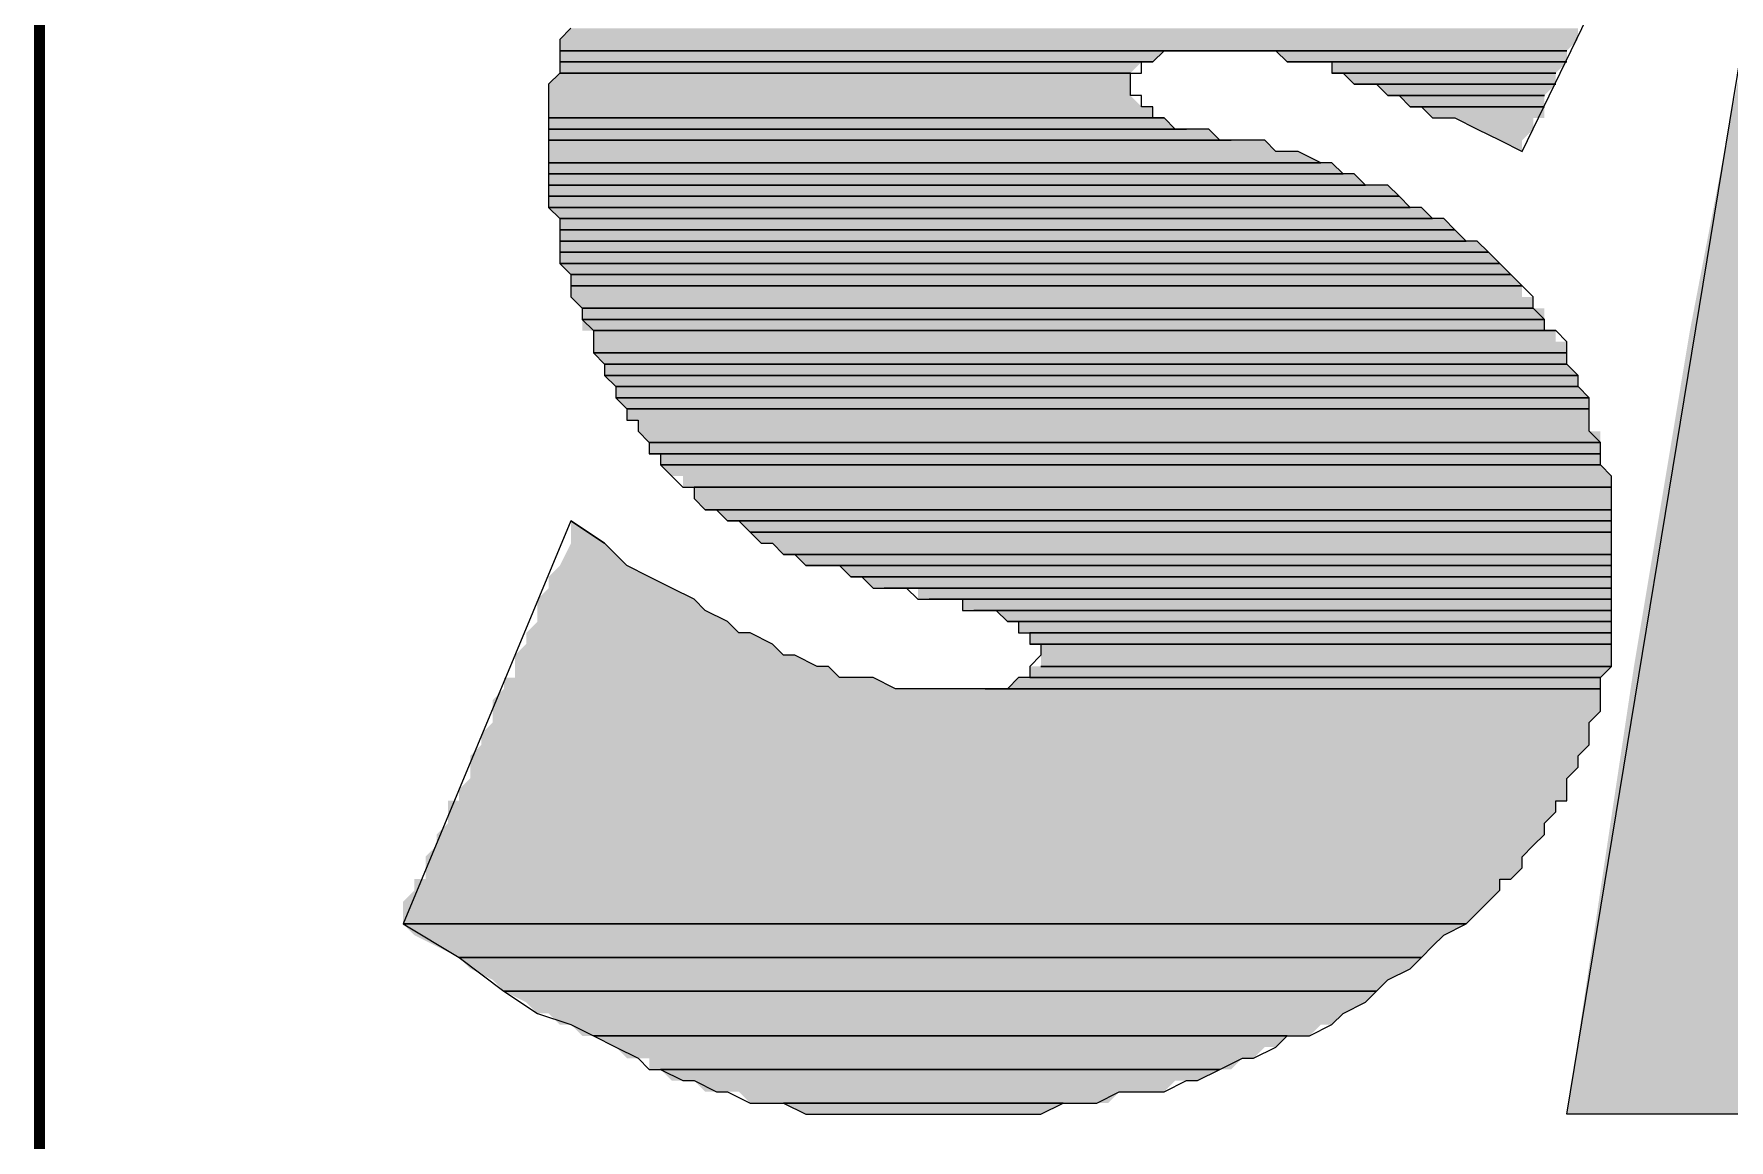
# Model space of a CAD drawing. Header units: millimetres. Extents: x 3.6 to 37.8, y 0.6 to 28.7.
# Drawn here: x 3.562 to 4.193, y 0.939 to 1.351 of the extents above; entities that cross this region are included whole.
import ezdxf

# ---------------------------------------------------------------- set-up
doc = ezdxf.new("R2010")
doc.units = ezdxf.units.MM
doc.layers.add('PDF_a1$logo$mngr$FRAME-TB', color=172, linetype='Continuous', true_color=0x0000dd)
doc.layers.add('PDF_FRAME-TB', color=7, linetype='Continuous')

msp = doc.modelspace()

# ---------------------------------------------------------------- linework, layer by layer
at = {"layer": 'PDF_a1$logo$mngr$FRAME-TB', "color": 5, "lineweight": 13}
msp.add_lwpolyline([(4.41199, 0.94856), (4.35365, 1.11526), (4.32447, 0.94856), (4.13277, 0.94856), (4.22446, 1.507), (4.41616, 1.507), (4.39115, 1.34864), (4.40366, 1.36114), (4.59952, 1.36114), (4.51618, 1.24028), (4.62036, 0.94856)], close=True, dxfattribs=at)
msp.add_lwpolyline([(3.76187, 1.3528), (3.7577, 1.34864), (3.7577, 1.34447), (3.7577, 1.3403), (3.7577, 1.33613), (3.75354, 1.33197), (3.75354, 1.3278), (3.75354, 1.32363), (3.75354, 1.31946), (3.75354, 1.3153), (3.75354, 1.31113), (3.75354, 1.30696), (3.75354, 1.30279), (3.75354, 1.29863), (3.75354, 1.29446), (3.75354, 1.29029), (3.75354, 1.28612), (3.7577, 1.28196), (3.7577, 1.27779), (3.7577, 1.27362), (3.7577, 1.26946), (3.7577, 1.26529), (3.76187, 1.26112), (3.76187, 1.25695), (3.76187, 1.25279), (3.76604, 1.24862), (3.76604, 1.24445), (3.77021, 1.24028), (3.77021, 1.23612), (3.77021, 1.23195), (3.77437, 1.22778), (3.77437, 1.22361), (3.77854, 1.21945), (3.77854, 1.21528), (3.78271, 1.21111), (3.78271, 1.20694), (3.78688, 1.20694), (3.78688, 1.20278), (3.79104, 1.19861), (3.79104, 1.19444), (3.79521, 1.19444), (3.79521, 1.19027), (3.79938, 1.18611), (3.80355, 1.18194), (3.80771, 1.18194), (3.80771, 1.17777), (3.81188, 1.1736), (3.81605, 1.1736), (3.82022, 1.16944), (3.82438, 1.16944), (3.82855, 1.16527), (3.83272, 1.1611), (3.83688, 1.1611), (3.84105, 1.15693), (3.84522, 1.15693), (3.84939, 1.15277), (3.85355, 1.15277), (3.86189, 1.15277), (3.86606, 1.1486), (3.87022, 1.1486), (3.87439, 1.14443), (3.87856, 1.14443), (3.88273, 1.14443), (3.88689, 1.14443), (3.89106, 1.14026), (3.89523, 1.14026), (3.8994, 1.14026), (3.90356, 1.14026), (3.90773, 1.14026), (3.90773, 1.1361), (3.9119, 1.1361), (3.91607, 1.1361), (3.92023, 1.1361), (3.9244, 1.13193), (3.92857, 1.13193), (3.92857, 1.12776), (3.93274, 1.12776), (3.93274, 1.1236), (3.9369, 1.1236), (3.9369, 1.11943), (3.93274, 1.11526), (3.93274, 1.11109), (3.92857, 1.11109), (3.9244, 1.10693), (3.92023, 1.10693), (3.91607, 1.10693), (3.9119, 1.10693), (3.90773, 1.10693), (3.90356, 1.10693), (3.8994, 1.10693), (3.89523, 1.10693), (3.88689, 1.10693), (3.88273, 1.10693), (3.87439, 1.11109), (3.87022, 1.11109), (3.86189, 1.11109), (3.85772, 1.11526), (3.85355, 1.11526), (3.84522, 1.11943), (3.84105, 1.11943), (3.83688, 1.1236), (3.82855, 1.12776), (3.82438, 1.12776), (3.82022, 1.13193), (3.81188, 1.1361), (3.80771, 1.14026), (3.79938, 1.14443), (3.79104, 1.1486), (3.78271, 1.15277), (3.77437, 1.1611), (3.76187, 1.16944), (3.69936, 1.01941), (3.7202, 1.00691), (3.73687, 0.9944), (3.74937, 0.98607), (3.76187, 0.9819), (3.77021, 0.97774), (3.77854, 0.97357), (3.78688, 0.9694), (3.79104, 0.96523), (3.79521, 0.96523), (3.80355, 0.96107), (3.80771, 0.96107), (3.81605, 0.9569), (3.82022, 0.9569), (3.82855, 0.95273), (3.83272, 0.95273), (3.84105, 0.95273), (3.84939, 0.94856), (3.85772, 0.94856), (3.86189, 0.94856), (3.87022, 0.94856), (3.87856, 0.94856), (3.88689, 0.94856), (3.89523, 0.94856), (3.90356, 0.94856), (3.9119, 0.94856), (3.92023, 0.94856), (3.92857, 0.94856), (3.9369, 0.94856), (3.94524, 0.95273), (3.95357, 0.95273), (3.95774, 0.95273), (3.96608, 0.9569), (3.97441, 0.9569), (3.98274, 0.9569), (3.99108, 0.96107), (3.99525, 0.96107), (4.00358, 0.96523), (4.01192, 0.9694), (4.01608, 0.9694), (4.02442, 0.97357), (4.02859, 0.97774), (4.03692, 0.97774), (4.04526, 0.9819), (4.04942, 0.98607), (4.05776, 0.99024), (4.06193, 0.9944), (4.06609, 0.99857), (4.07443, 1.00274), (4.0786, 1.00691), (4.08276, 1.01107), (4.08693, 1.01524), (4.09527, 1.01941), (4.09943, 1.02358), (4.1036, 1.02774), (4.10777, 1.03191), (4.10777, 1.03608), (4.11194, 1.03608), (4.1161, 1.04025), (4.1161, 1.04441), (4.12027, 1.04858), (4.12444, 1.05275), (4.12444, 1.05692), (4.12861, 1.06108), (4.12861, 1.06525), (4.13277, 1.06525), (4.13277, 1.06942), (4.13277, 1.07359), (4.13694, 1.07775), (4.13694, 1.08192), (4.14111, 1.08609), (4.14111, 1.09026), (4.14111, 1.09442), (4.14527, 1.09859), (4.14527, 1.10276), (4.14527, 1.10693), (4.14527, 1.11109), (4.14944, 1.11526), (4.14944, 1.1236), (4.14944, 1.12776), (4.14944, 1.13193), (4.14944, 1.1361), (4.14944, 1.14443), (4.14944, 1.1486), (4.14944, 1.15277), (4.14944, 1.15693), (4.14944, 1.16527), (4.14944, 1.16944), (4.14944, 1.1736), (4.14944, 1.18194), (4.14944, 1.18611), (4.14527, 1.19027), (4.14527, 1.19444), (4.14527, 1.19861), (4.14111, 1.20278), (4.14111, 1.21111), (4.14111, 1.21528), (4.13694, 1.21945), (4.13694, 1.22361), (4.13277, 1.22778), (4.13277, 1.23195), (4.13277, 1.23612), (4.12861, 1.24028), (4.12444, 1.24028), (4.12444, 1.24445), (4.12027, 1.24862), (4.12027, 1.25279), (4.1161, 1.25695), (4.11194, 1.26112), (4.10777, 1.26529), (4.1036, 1.26946), (4.09943, 1.27362), (4.09527, 1.27362), (4.0911, 1.27779), (4.08693, 1.28196), (4.08276, 1.28196), (4.0786, 1.28612), (4.07443, 1.28612), (4.07026, 1.29029), (4.06609, 1.29446), (4.05776, 1.29446), (4.05359, 1.29863), (4.04942, 1.29863), (4.04526, 1.30279), (4.04109, 1.30279), (4.03275, 1.30696), (4.02859, 1.30696), (4.02442, 1.30696), (4.02025, 1.31113), (4.01192, 1.31113), (4.00775, 1.31113), (4.00358, 1.31113), (3.99941, 1.3153), (3.99525, 1.3153), (3.99108, 1.3153), (3.98691, 1.3153), (3.98274, 1.31946), (3.97858, 1.31946), (3.97858, 1.32363), (3.97441, 1.32363), (3.97441, 1.3278), (3.97024, 1.3278), (3.97024, 1.33197), (3.97024, 1.33613), (3.97441, 1.33613), (3.97441, 1.3403), (3.97858, 1.3403), (3.98274, 1.34447), (3.98691, 1.34447), (3.99108, 1.34447), (3.99525, 1.34447), (3.99941, 1.34447), (4.00358, 1.34447), (4.00775, 1.34447), (4.01192, 1.34447), (4.01608, 1.34447), (4.02025, 1.34447), (4.02442, 1.34447), (4.02859, 1.3403), (4.03275, 1.3403), (4.04109, 1.3403), (4.04526, 1.3403), (4.04526, 1.33613), (4.04942, 1.33613), (4.05359, 1.33197), (4.05776, 1.33197), (4.06193, 1.33197), (4.06609, 1.3278), (4.07026, 1.3278), (4.07443, 1.32363), (4.0786, 1.32363), (4.08276, 1.31946), (4.0911, 1.31946), (4.09943, 1.3153), (4.10777, 1.31113), (4.1161, 1.30696), (4.18695, 1.45282)], dxfattribs=at)
at = {"layer": 'PDF_a1$logo$mngr$FRAME-TB', "lineweight": 0}
for points in [[(4.13277, 1.34447), (3.7577, 1.34447), (4.13277, 1.34447)], [(3.97858, 1.3403), (3.7577, 1.3403), (3.97858, 1.3403)], [(4.13277, 1.34447), (3.99941, 1.34447), (4.13277, 1.34447)], [(4.13277, 1.34447), (4.00358, 1.34447), (4.13277, 1.34447)], [(4.13277, 1.34447), (4.00775, 1.34447), (4.13277, 1.34447)], [(4.13277, 1.34447), (4.01192, 1.34447), (4.13277, 1.34447)], [(4.13277, 1.34447), (4.01608, 1.34447), (4.13277, 1.34447)], [(4.13277, 1.34447), (4.02025, 1.34447), (4.13277, 1.34447)], [(4.13277, 1.3403), (4.02859, 1.3403), (4.13277, 1.3403)], [(4.13277, 1.3403), (4.03275, 1.3403), (4.13277, 1.3403)], [(4.13277, 1.3403), (4.04109, 1.3403), (4.13277, 1.3403)], [(3.97024, 1.33613), (3.7577, 1.33613), (3.97024, 1.33613)], [(4.12861, 1.33613), (4.04526, 1.33613), (4.12861, 1.33613)], [(4.12861, 1.33197), (4.05359, 1.33197), (4.12861, 1.33197)], [(4.12861, 1.33197), (4.05776, 1.33197), (4.12861, 1.33197)], [(4.12444, 1.3278), (4.06609, 1.3278), (4.12444, 1.3278)], [(4.12444, 1.32363), (4.07443, 1.32363), (4.12444, 1.32363)], [(3.97858, 1.31946), (3.75354, 1.31946), (3.97858, 1.31946)], [(3.98274, 1.31946), (3.75354, 1.31946), (3.98274, 1.31946)], [(3.99108, 1.3153), (3.75354, 1.3153), (3.99108, 1.3153)], [(4.00775, 1.31113), (3.75354, 1.31113), (4.00775, 1.31113)], [(4.04109, 1.30279), (3.75354, 1.30279), (4.04109, 1.30279)], [(4.04942, 1.29863), (3.75354, 1.29863), (4.04942, 1.29863)], [(4.05776, 1.29446), (3.75354, 1.29446), (4.05776, 1.29446)], [(4.07026, 1.29029), (3.75354, 1.29029), (4.07026, 1.29029)], [(4.07443, 1.28612), (3.75354, 1.28612), (4.07443, 1.28612)], [(4.08276, 1.28196), (3.7577, 1.28196), (4.08276, 1.28196)], [(4.0911, 1.27779), (3.7577, 1.27779), (4.0911, 1.27779)], [(4.09527, 1.27362), (3.7577, 1.27362), (4.09527, 1.27362)], [(4.1036, 1.26946), (3.7577, 1.26946), (4.1036, 1.26946)], [(4.10777, 1.26529), (3.7577, 1.26529), (4.10777, 1.26529)], [(4.11194, 1.26112), (3.76187, 1.26112), (4.11194, 1.26112)], [(4.11194, 1.26112), (3.76187, 1.26112), (4.11194, 1.26112)], [(4.1161, 1.25695), (3.76187, 1.25695), (4.1161, 1.25695)], [(4.12027, 1.24862), (3.76604, 1.24862), (4.12027, 1.24862)], [(4.12444, 1.24445), (3.76604, 1.24445), (4.12444, 1.24445)], [(4.12861, 1.24028), (3.77021, 1.24028), (4.12861, 1.24028)], [(4.13277, 1.23195), (3.77021, 1.23195), (4.13277, 1.23195)], [(4.13277, 1.22778), (3.77437, 1.22778), (4.13277, 1.22778)], [(4.13694, 1.22361), (3.77437, 1.22361), (4.13694, 1.22361)], [(4.13694, 1.22361), (3.77437, 1.22361), (4.13694, 1.22361)], [(4.13694, 1.21945), (3.77854, 1.21945), (4.13694, 1.21945)], [(4.14111, 1.21528), (3.77854, 1.21528), (4.14111, 1.21528)], [(4.14111, 1.21111), (3.78271, 1.21111), (4.14111, 1.21111)], [(4.14527, 1.19861), (3.79104, 1.19861), (4.14527, 1.19861)], [(4.14527, 1.19444), (3.79104, 1.19444), (4.14527, 1.19444)], [(4.14527, 1.19444), (3.79104, 1.19444), (4.14527, 1.19444)], [(4.14527, 1.19027), (3.79521, 1.19027), (4.14527, 1.19027)], [(3.77437, 1.1611), (3.76187, 1.16944), (3.77437, 1.1611)], [(4.14944, 1.1736), (3.81188, 1.1736), (4.14944, 1.1736)], [(4.14944, 1.1736), (3.81188, 1.1736), (4.14944, 1.1736)], [(4.14944, 1.16944), (3.82022, 1.16944), (4.14944, 1.16944)], [(4.14944, 1.16944), (3.82022, 1.16944), (4.14944, 1.16944)], [(4.14944, 1.16527), (3.82855, 1.16527), (4.14944, 1.16527)], [(4.14944, 1.15693), (3.84105, 1.15693), (4.14944, 1.15693)], [(4.14944, 1.15693), (3.84105, 1.15693), (4.14944, 1.15693)], [(4.14944, 1.15277), (3.84939, 1.15277), (4.14944, 1.15277)], [(4.14944, 1.15277), (3.85355, 1.15277), (4.14944, 1.15277)], [(4.14944, 1.15277), (3.85355, 1.15277), (4.14944, 1.15277)], [(4.14944, 1.1486), (3.86606, 1.1486), (4.14944, 1.1486)], [(4.14944, 1.1486), (3.87022, 1.1486), (4.14944, 1.1486)], [(4.14944, 1.14443), (3.87856, 1.14443), (4.14944, 1.14443)], [(4.14944, 1.14443), (3.88273, 1.14443), (4.14944, 1.14443)], [(4.14944, 1.14026), (3.89523, 1.14026), (4.14944, 1.14026)], [(4.14944, 1.14026), (3.90356, 1.14026), (4.14944, 1.14026)], [(4.14944, 1.1361), (3.9119, 1.1361), (4.14944, 1.1361)], [(4.14944, 1.1361), (3.91607, 1.1361), (4.14944, 1.1361)], [(4.14944, 1.13193), (3.9244, 1.13193), (4.14944, 1.13193)], [(4.14944, 1.1236), (3.93274, 1.1236), (4.14944, 1.1236)], [(4.14944, 1.1236), (3.93274, 1.1236), (4.14944, 1.1236)], [(4.14944, 1.11526), (3.9369, 1.11526), (4.14944, 1.11526)], [(4.14944, 1.11526), (3.9369, 1.11526), (4.14944, 1.11526)], [(4.14527, 1.10693), (3.91607, 1.10693), (4.14527, 1.10693)], [(4.14527, 1.10693), (3.91607, 1.10693), (4.14527, 1.10693)], [(4.14527, 1.10693), (3.92023, 1.10693), (4.14527, 1.10693)], [(4.14527, 1.10693), (3.9244, 1.10693), (4.14527, 1.10693)], [(4.14527, 1.11109), (3.93274, 1.11109), (4.14527, 1.11109)], [(4.14527, 1.11109), (3.93274, 1.11109), (4.14527, 1.11109)], [(4.09527, 1.01941), (3.69936, 1.01941), (4.09527, 1.01941)], [(4.0786, 1.00691), (3.7202, 1.00691), (4.0786, 1.00691)], [(4.06193, 0.9944), (3.73687, 0.9944), (4.06193, 0.9944)], [(4.02859, 0.97774), (3.77021, 0.97774), (4.02859, 0.97774)], [(4.00358, 0.96523), (3.79521, 0.96523), (4.00358, 0.96523)], [(3.94524, 0.95273), (3.84105, 0.95273), (3.94524, 0.95273)]]:
    msp.add_lwpolyline(points, dxfattribs=at)
for points in [[(4.1161, 1.30696), (4.1161, 1.30696), (4.1161, 1.30696)], [(4.14944, 1.18194), (3.80771, 1.18194), (4.14944, 1.18194)], [(3.76187, 1.16944), (3.76187, 1.16944), (3.76187, 1.16944)], [(4.14944, 1.12776), (3.93274, 1.12776), (4.14944, 1.12776)]]:
    msp.add_lwpolyline(points, close=True, dxfattribs=at)
at = {"layer": 'PDF_a1$logo$mngr$FRAME-TB', "transparency": 33554559}
for points in [[(3.76187, 1.3528), (4.13694, 1.34864), (3.7577, 1.34864)], [(4.13694, 1.3528), (3.76187, 1.3528), (4.13694, 1.34864)], [(4.13694, 1.34864), (3.7577, 1.34864), (4.13277, 1.34447)], [(3.7577, 1.34864), (4.13277, 1.34447), (3.7577, 1.34447)], [(4.19945, 1.34864), (4.51618, 1.24028), (4.17861, 1.24028)], [(3.7577, 1.34447), (4.13277, 1.34447), (4.13277, 1.34447)], [(3.99525, 1.34447), (3.99525, 1.34447), (3.7577, 1.34447)], [(3.99525, 1.34447), (3.7577, 1.34447), (3.99941, 1.34447)], [(3.99108, 1.34447), (3.99108, 1.34447), (3.7577, 1.34447)], [(3.99108, 1.34447), (3.7577, 1.34447), (3.99525, 1.34447)], [(3.98691, 1.34447), (3.98691, 1.34447), (3.7577, 1.34447)], [(3.98691, 1.34447), (3.7577, 1.34447), (3.99108, 1.34447)], [(3.7577, 1.34447), (3.98691, 1.34447), (3.98691, 1.34447)], [(3.98691, 1.34447), (3.98691, 1.34447), (3.7577, 1.34447)], [(3.98274, 1.34447), (3.98274, 1.34447), (3.7577, 1.34447)], [(3.98274, 1.34447), (3.7577, 1.34447), (3.98691, 1.34447)], [(3.98274, 1.34447), (3.7577, 1.34447), (3.97858, 1.3403)], [(3.7577, 1.34447), (3.97858, 1.3403), (3.7577, 1.3403)], [(3.7577, 1.3403), (3.97858, 1.3403), (3.97858, 1.3403)], [(3.97858, 1.3403), (3.97858, 1.3403), (3.7577, 1.3403)], [(3.7577, 1.3403), (3.97858, 1.3403), (3.97858, 1.3403)], [(3.97441, 1.3403), (3.97441, 1.3403), (3.7577, 1.3403)], [(3.97441, 1.3403), (3.7577, 1.3403), (3.97858, 1.3403)], [(3.7577, 1.3403), (3.97441, 1.3403), (3.97441, 1.3403)], [(3.97441, 1.3403), (3.97441, 1.3403), (3.7577, 1.3403)], [(3.97441, 1.3403), (3.7577, 1.3403), (3.97024, 1.33613)], [(3.7577, 1.3403), (3.97024, 1.33613), (3.7577, 1.33613)], [(3.99941, 1.34447), (4.13277, 1.34447), (4.00358, 1.34447)], [(4.00358, 1.34447), (4.13277, 1.34447), (4.00775, 1.34447)], [(4.00775, 1.34447), (4.13277, 1.34447), (4.01192, 1.34447)], [(4.01192, 1.34447), (4.13277, 1.34447), (4.01608, 1.34447)], [(4.01608, 1.34447), (4.13277, 1.34447), (4.02025, 1.34447)], [(4.02025, 1.34447), (4.13277, 1.34447), (4.02442, 1.34447)], [(4.13277, 1.34447), (4.02442, 1.34447), (4.13277, 1.3403)], [(4.02442, 1.34447), (4.13277, 1.3403), (4.02859, 1.3403)], [(4.02859, 1.3403), (4.13277, 1.3403), (4.03275, 1.3403)], [(4.03275, 1.3403), (4.13277, 1.3403), (4.04109, 1.3403)], [(4.04109, 1.3403), (4.13277, 1.3403), (4.04526, 1.3403)], [(4.13277, 1.3403), (4.04526, 1.3403), (4.12861, 1.33613)], [(4.04526, 1.3403), (4.12861, 1.33613), (4.04526, 1.33613)], [(3.7577, 1.33613), (3.97024, 1.33197), (3.75354, 1.33197)], [(3.7577, 1.33613), (3.97024, 1.33613), (3.97024, 1.33613)], [(3.7577, 1.33613), (3.97024, 1.33613), (3.97024, 1.33613)], [(3.97024, 1.33613), (3.97024, 1.33613), (3.7577, 1.33613)], [(3.97024, 1.33613), (3.7577, 1.33613), (3.97024, 1.33197)], [(4.04526, 1.33613), (4.12861, 1.33613), (4.04942, 1.33613)], [(4.12861, 1.33613), (4.04942, 1.33613), (4.12861, 1.33197)], [(4.04942, 1.33613), (4.12861, 1.33197), (4.05359, 1.33197)], [(3.75354, 1.33197), (3.97024, 1.33197), (3.97024, 1.33197)], [(3.97024, 1.33197), (3.97024, 1.33197), (3.75354, 1.33197)], [(3.97024, 1.33197), (3.75354, 1.33197), (3.97024, 1.3278)], [(3.75354, 1.33197), (3.97024, 1.3278), (3.75354, 1.3278)], [(3.75354, 1.3278), (3.97024, 1.3278), (3.97024, 1.3278)], [(3.97024, 1.3278), (3.97024, 1.3278), (3.75354, 1.3278)], [(3.75354, 1.3278), (3.97024, 1.3278), (3.97024, 1.3278)], [(3.97024, 1.3278), (3.97024, 1.3278), (3.75354, 1.3278)], [(3.97024, 1.3278), (3.75354, 1.3278), (3.97441, 1.32363)], [(3.75354, 1.3278), (3.97441, 1.32363), (3.75354, 1.32363)], [(4.05359, 1.33197), (4.12861, 1.33197), (4.05776, 1.33197)], [(4.05776, 1.33197), (4.12861, 1.33197), (4.06193, 1.33197)], [(4.12861, 1.33197), (4.06193, 1.33197), (4.12444, 1.3278)], [(4.06193, 1.33197), (4.12444, 1.3278), (4.06609, 1.3278)], [(4.06609, 1.3278), (4.12444, 1.3278), (4.07026, 1.3278)], [(4.12444, 1.3278), (4.07026, 1.3278), (4.12444, 1.32363)], [(4.07026, 1.3278), (4.12444, 1.32363), (4.07443, 1.32363)], [(3.75354, 1.32363), (3.97441, 1.32363), (3.97441, 1.32363)], [(3.97441, 1.32363), (3.97441, 1.32363), (3.75354, 1.32363)], [(3.75354, 1.32363), (3.97441, 1.32363), (3.97441, 1.32363)], [(3.97441, 1.32363), (3.97441, 1.32363), (3.75354, 1.32363)], [(3.97858, 1.32363), (3.97858, 1.32363), (3.75354, 1.32363)], [(3.97858, 1.32363), (3.75354, 1.32363), (3.97441, 1.32363)], [(3.97858, 1.32363), (3.75354, 1.32363), (3.97858, 1.31946)], [(3.75354, 1.32363), (3.97858, 1.31946), (3.75354, 1.31946)], [(4.07443, 1.32363), (4.12444, 1.32363), (4.0786, 1.32363)], [(4.12444, 1.32363), (4.0786, 1.32363), (4.12444, 1.31946)], [(4.0786, 1.32363), (4.12444, 1.31946), (4.08276, 1.31946)], [(3.75354, 1.31946), (3.97858, 1.31946), (3.97858, 1.31946)], [(3.75354, 1.31946), (3.98274, 1.31946), (3.98274, 1.31946)], [(3.98274, 1.31946), (3.98274, 1.31946), (3.75354, 1.31946)], [(3.98274, 1.31946), (3.75354, 1.31946), (3.97858, 1.31946)], [(3.98274, 1.31946), (3.75354, 1.31946), (3.98691, 1.3153)], [(3.75354, 1.31946), (3.98691, 1.3153), (3.75354, 1.3153)], [(3.75354, 1.3153), (3.99108, 1.3153), (3.99108, 1.3153)], [(3.99108, 1.3153), (3.99108, 1.3153), (3.75354, 1.3153)], [(3.75354, 1.3153), (3.99108, 1.3153), (3.99108, 1.3153)], [(3.99108, 1.3153), (3.99108, 1.3153), (3.75354, 1.3153)], [(3.99108, 1.3153), (3.75354, 1.3153), (3.98691, 1.3153)], [(3.99525, 1.3153), (3.99525, 1.3153), (3.75354, 1.3153)], [(3.99525, 1.3153), (3.75354, 1.3153), (3.99108, 1.3153)], [(3.99941, 1.3153), (3.99941, 1.3153), (3.75354, 1.3153)], [(3.99941, 1.3153), (3.75354, 1.3153), (3.99525, 1.3153)], [(3.99941, 1.3153), (3.75354, 1.3153), (4.00358, 1.31113)], [(3.75354, 1.3153), (4.00358, 1.31113), (3.75354, 1.31113)], [(4.12444, 1.31946), (4.08276, 1.31946), (4.12027, 1.31946)], [(4.08276, 1.31946), (4.12027, 1.31946), (4.0911, 1.31946)], [(4.12027, 1.31946), (4.0911, 1.31946), (4.12027, 1.3153)], [(4.0911, 1.31946), (4.12027, 1.3153), (4.09943, 1.3153)], [(4.12027, 1.3153), (4.09943, 1.3153), (4.1161, 1.31113)], [(4.09943, 1.3153), (4.1161, 1.31113), (4.10777, 1.31113)], [(3.75354, 1.31113), (4.00775, 1.31113), (4.00775, 1.31113)], [(4.00775, 1.31113), (4.00775, 1.31113), (3.75354, 1.31113)], [(4.00775, 1.31113), (3.75354, 1.31113), (4.00358, 1.31113)], [(4.01192, 1.31113), (4.01192, 1.31113), (3.75354, 1.31113)], [(4.01192, 1.31113), (3.75354, 1.31113), (4.00775, 1.31113)], [(4.02025, 1.31113), (4.02025, 1.31113), (3.75354, 1.31113)], [(4.02025, 1.31113), (3.75354, 1.31113), (4.01192, 1.31113)], [(4.02025, 1.31113), (3.75354, 1.31113), (4.02442, 1.30696)], [(3.75354, 1.31113), (4.02442, 1.30696), (3.75354, 1.30696)], [(3.75354, 1.30696), (4.02442, 1.30696), (4.02442, 1.30696)], [(4.02442, 1.30696), (4.02442, 1.30696), (3.75354, 1.30696)], [(4.02859, 1.30696), (4.02859, 1.30696), (3.75354, 1.30696)], [(4.02859, 1.30696), (3.75354, 1.30696), (4.02442, 1.30696)], [(4.03275, 1.30696), (4.03275, 1.30696), (3.75354, 1.30696)], [(4.03275, 1.30696), (3.75354, 1.30696), (4.02859, 1.30696)], [(4.03275, 1.30696), (3.75354, 1.30696), (4.04109, 1.30279)], [(3.75354, 1.30696), (4.04109, 1.30279), (3.75354, 1.30279)], [(4.1161, 1.31113), (4.10777, 1.31113), (4.1161, 1.30696)], [(4.10777, 1.31113), (4.1161, 1.30696), (4.1161, 1.30696)], [(3.75354, 1.30279), (4.04109, 1.30279), (4.04109, 1.30279)], [(4.04526, 1.30279), (4.04526, 1.30279), (3.75354, 1.30279)], [(4.04526, 1.30279), (3.75354, 1.30279), (4.04109, 1.30279)], [(4.04526, 1.30279), (3.75354, 1.30279), (4.04942, 1.29863)], [(3.75354, 1.30279), (4.04942, 1.29863), (3.75354, 1.29863)], [(3.75354, 1.29863), (4.04942, 1.29863), (4.04942, 1.29863)], [(4.05359, 1.29863), (4.05359, 1.29863), (3.75354, 1.29863)], [(4.05359, 1.29863), (3.75354, 1.29863), (4.04942, 1.29863)], [(4.05359, 1.29863), (3.75354, 1.29863), (4.05776, 1.29446)], [(3.75354, 1.29863), (4.05776, 1.29446), (3.75354, 1.29446)], [(3.75354, 1.29446), (4.05776, 1.29446), (4.05776, 1.29446)], [(4.06609, 1.29446), (4.06609, 1.29446), (3.75354, 1.29446)], [(4.06609, 1.29446), (3.75354, 1.29446), (4.05776, 1.29446)], [(4.06609, 1.29446), (3.75354, 1.29446), (4.07026, 1.29029)], [(3.75354, 1.29446), (4.07026, 1.29029), (3.75354, 1.29029)], [(3.75354, 1.29029), (4.07026, 1.29029), (4.07026, 1.29029)], [(4.07026, 1.29029), (3.75354, 1.29029), (4.07443, 1.28612)], [(3.75354, 1.29029), (4.07443, 1.28612), (3.75354, 1.28612)], [(3.75354, 1.28612), (4.07443, 1.28612), (4.07443, 1.28612)], [(4.0786, 1.28612), (4.0786, 1.28612), (3.75354, 1.28612)], [(4.0786, 1.28612), (3.75354, 1.28612), (4.07443, 1.28612)], [(4.0786, 1.28612), (3.75354, 1.28612), (4.08276, 1.28196)], [(3.75354, 1.28612), (4.08276, 1.28196), (3.7577, 1.28196)], [(3.7577, 1.28196), (4.08276, 1.28196), (4.08276, 1.28196)], [(4.08693, 1.28196), (4.08693, 1.28196), (3.7577, 1.28196)], [(4.08693, 1.28196), (3.7577, 1.28196), (4.08276, 1.28196)], [(4.08693, 1.28196), (3.7577, 1.28196), (4.0911, 1.27779)], [(3.7577, 1.28196), (4.0911, 1.27779), (3.7577, 1.27779)], [(3.7577, 1.27779), (4.0911, 1.27779), (4.0911, 1.27779)], [(4.0911, 1.27779), (3.7577, 1.27779), (4.09527, 1.27362)], [(3.7577, 1.27779), (4.09527, 1.27362), (3.7577, 1.27362)], [(3.7577, 1.27362), (4.09527, 1.27362), (4.09527, 1.27362)], [(4.09943, 1.27362), (4.09943, 1.27362), (3.7577, 1.27362)], [(4.09943, 1.27362), (3.7577, 1.27362), (4.09527, 1.27362)], [(4.09943, 1.27362), (3.7577, 1.27362), (4.1036, 1.26946)], [(3.7577, 1.27362), (4.1036, 1.26946), (3.7577, 1.26946)], [(3.7577, 1.26946), (4.1036, 1.26946), (4.1036, 1.26946)], [(4.1036, 1.26946), (3.7577, 1.26946), (4.10777, 1.26529)], [(3.7577, 1.26946), (4.10777, 1.26529), (3.7577, 1.26529)], [(3.7577, 1.26529), (4.10777, 1.26529), (4.10777, 1.26529)], [(4.10777, 1.26529), (3.7577, 1.26529), (4.11194, 1.26112)], [(3.7577, 1.26529), (4.11194, 1.26112), (3.76187, 1.26112)], [(3.76187, 1.26112), (4.11194, 1.26112), (4.11194, 1.26112)], [(4.11194, 1.26112), (4.11194, 1.26112), (3.76187, 1.26112)], [(4.11194, 1.26112), (3.76187, 1.26112), (4.1161, 1.25695)], [(3.76187, 1.26112), (4.1161, 1.25695), (3.76187, 1.25695)], [(3.76187, 1.25695), (4.1161, 1.25695), (4.1161, 1.25695)], [(4.1161, 1.25695), (3.76187, 1.25695), (4.1161, 1.25279)], [(3.76187, 1.25695), (4.1161, 1.25279), (3.76187, 1.25279)], [(4.12027, 1.25279), (4.12027, 1.25279), (3.76187, 1.25279)], [(4.12027, 1.25279), (3.76187, 1.25279), (4.1161, 1.25279)], [(4.12027, 1.25279), (3.76187, 1.25279), (4.12027, 1.24862)], [(3.76187, 1.25279), (4.12027, 1.24862), (3.76604, 1.24862)], [(3.76604, 1.24862), (4.12027, 1.24862), (4.12027, 1.24862)], [(4.12444, 1.24862), (4.12444, 1.24862), (3.76604, 1.24862)], [(4.12444, 1.24862), (3.76604, 1.24862), (4.12027, 1.24862)], [(4.12444, 1.24862), (3.76604, 1.24862), (4.12444, 1.24445)], [(3.76604, 1.24862), (4.12444, 1.24445), (3.76604, 1.24445)], [(3.76604, 1.24445), (4.12444, 1.24445), (4.12444, 1.24445)], [(4.12444, 1.24445), (3.76604, 1.24445), (4.12444, 1.24028)], [(3.76604, 1.24445), (4.12444, 1.24028), (3.76604, 1.24028)], [(4.12444, 1.24028), (3.76604, 1.24028), (4.12861, 1.24028)], [(3.76604, 1.24028), (4.12861, 1.24028), (3.77021, 1.24028)], [(3.77021, 1.24028), (4.12861, 1.24028), (4.12861, 1.24028)], [(4.12861, 1.24028), (3.77021, 1.24028), (4.12861, 1.23612)], [(3.77021, 1.24028), (4.12861, 1.23612), (3.77021, 1.23612)], [(4.17861, 1.24028), (4.55785, 1.11526), (4.15778, 1.11526)], [(4.51618, 1.24028), (4.17861, 1.24028), (4.55785, 1.11526)], [(4.13277, 1.23612), (4.13277, 1.23612), (3.77021, 1.23612)], [(4.13277, 1.23612), (3.77021, 1.23612), (4.12861, 1.23612)], [(4.13277, 1.23612), (3.77021, 1.23612), (4.13277, 1.23195)], [(3.77021, 1.23612), (4.13277, 1.23195), (3.77021, 1.23195)], [(3.77021, 1.23195), (4.13277, 1.23195), (4.13277, 1.23195)], [(4.13277, 1.23195), (3.77021, 1.23195), (4.13277, 1.22778)], [(3.77021, 1.23195), (4.13277, 1.22778), (3.77437, 1.22778)], [(3.77437, 1.22778), (4.13277, 1.22778), (4.13277, 1.22778)], [(4.13277, 1.22778), (3.77437, 1.22778), (4.13694, 1.22361)], [(3.77437, 1.22778), (4.13694, 1.22361), (3.77437, 1.22361)], [(3.77437, 1.22361), (4.13694, 1.22361), (4.13694, 1.22361)], [(4.13694, 1.22361), (4.13694, 1.22361), (3.77437, 1.22361)], [(4.13694, 1.22361), (3.77437, 1.22361), (4.13694, 1.21945)], [(3.77437, 1.22361), (4.13694, 1.21945), (3.77854, 1.21945)], [(3.77854, 1.21945), (4.13694, 1.21945), (4.13694, 1.21945)], [(4.13694, 1.21945), (3.77854, 1.21945), (4.14111, 1.21528)], [(3.77854, 1.21945), (4.14111, 1.21528), (3.77854, 1.21528)], [(3.77854, 1.21528), (4.14111, 1.21528), (4.14111, 1.21528)], [(4.14111, 1.21528), (3.77854, 1.21528), (4.14111, 1.21111)], [(3.77854, 1.21528), (4.14111, 1.21111), (3.78271, 1.21111)], [(3.78271, 1.21111), (4.14111, 1.21111), (4.14111, 1.21111)], [(4.14111, 1.21111), (3.78271, 1.21111), (4.14111, 1.20694)], [(3.78271, 1.21111), (4.14111, 1.20694), (3.78271, 1.20694)], [(4.14111, 1.20694), (3.78271, 1.20694), (3.78688, 1.20694)], [(3.78271, 1.20694), (4.14111, 1.20694), (4.14111, 1.20694)], [(4.14111, 1.20694), (3.78688, 1.20694), (4.14111, 1.20278)], [(3.78688, 1.20694), (4.14111, 1.20278), (3.78688, 1.20278)], [(4.14527, 1.20278), (4.14527, 1.20278), (3.78688, 1.20278)], [(4.14527, 1.20278), (3.78688, 1.20278), (4.14111, 1.20278)], [(4.14527, 1.20278), (3.78688, 1.20278), (4.14527, 1.19861)], [(3.78688, 1.20278), (4.14527, 1.19861), (3.79104, 1.19861)], [(3.79104, 1.19861), (4.14527, 1.19861), (4.14527, 1.19861)], [(4.14527, 1.19861), (3.79104, 1.19861), (4.14527, 1.19444)], [(3.79104, 1.19861), (4.14527, 1.19444), (3.79104, 1.19444)], [(3.79104, 1.19444), (4.14527, 1.19444), (4.14527, 1.19444)], [(3.79104, 1.19444), (4.14527, 1.19444), (3.79521, 1.19444)], [(4.14527, 1.19444), (3.79521, 1.19444), (4.14527, 1.19027)], [(3.79521, 1.19444), (4.14527, 1.19027), (3.79521, 1.19027)], [(3.79521, 1.19027), (4.14527, 1.19027), (4.14527, 1.19027)], [(4.14527, 1.19027), (3.79521, 1.19027), (4.14944, 1.18611)], [(3.79521, 1.19027), (4.14944, 1.18611), (3.79938, 1.18611)], [(4.14944, 1.18611), (3.79938, 1.18611), (3.80355, 1.18611)], [(3.79938, 1.18611), (4.14944, 1.18611), (4.14944, 1.18611)], [(4.14944, 1.18611), (3.80355, 1.18611), (4.14944, 1.18194)], [(3.80355, 1.18611), (4.14944, 1.18194), (3.80355, 1.18194)], [(4.14944, 1.18194), (3.80355, 1.18194), (3.80771, 1.18194)], [(3.80355, 1.18194), (4.14944, 1.18194), (4.14944, 1.18194)], [(4.14944, 1.18194), (4.14944, 1.18194), (3.80771, 1.18194)], [(4.14944, 1.18194), (3.80771, 1.18194), (4.14944, 1.17777)], [(3.80771, 1.18194), (4.14944, 1.17777), (3.80771, 1.17777)], [(4.14944, 1.17777), (3.80771, 1.17777), (4.14944, 1.1736)], [(3.80771, 1.17777), (4.14944, 1.1736), (3.81188, 1.1736)], [(3.76187, 1.16944), (3.77437, 1.1611), (3.76187, 1.1611)], [(3.81188, 1.1736), (4.14944, 1.1736), (4.14944, 1.1736)], [(3.81188, 1.1736), (4.14944, 1.1736), (3.81605, 1.1736)], [(4.14944, 1.1736), (3.81605, 1.1736), (4.14944, 1.16944)], [(3.81605, 1.1736), (4.14944, 1.16944), (3.82022, 1.16944)], [(3.82022, 1.16944), (4.14944, 1.16944), (4.14944, 1.16944)], [(3.82022, 1.16944), (4.14944, 1.16944), (3.82438, 1.16944)], [(4.14944, 1.16944), (3.82438, 1.16944), (4.14944, 1.16527)], [(3.82438, 1.16944), (4.14944, 1.16527), (3.82855, 1.16527)], [(3.82855, 1.16527), (4.14944, 1.16527), (4.14944, 1.16527)], [(4.14944, 1.16527), (3.82855, 1.16527), (4.14944, 1.1611)], [(3.82855, 1.16527), (4.14944, 1.1611), (3.83272, 1.1611)], [(3.76187, 1.1611), (3.78271, 1.15277), (3.7577, 1.15277)], [(3.77437, 1.1611), (3.76187, 1.1611), (3.78271, 1.15277)], [(4.14944, 1.1611), (3.83272, 1.1611), (3.83688, 1.1611)], [(3.83272, 1.1611), (4.14944, 1.1611), (4.14944, 1.1611)], [(4.14944, 1.1611), (3.83688, 1.1611), (4.14944, 1.15693)], [(3.83688, 1.1611), (4.14944, 1.15693), (3.84105, 1.15693)], [(3.84105, 1.15693), (4.14944, 1.15693), (4.14944, 1.15693)], [(3.84105, 1.15693), (4.14944, 1.15693), (3.84522, 1.15693)], [(4.14944, 1.15693), (3.84522, 1.15693), (4.14944, 1.15277)], [(3.84522, 1.15693), (4.14944, 1.15277), (3.84939, 1.15277)], [(3.7577, 1.15277), (3.79104, 1.1486), (3.75354, 1.1486)], [(3.78271, 1.15277), (3.7577, 1.15277), (3.79104, 1.1486)], [(3.84939, 1.15277), (4.14944, 1.15277), (3.85355, 1.15277)], [(3.85355, 1.15277), (4.14944, 1.15277), (4.14944, 1.15277)], [(3.85355, 1.15277), (4.14944, 1.15277), (3.86189, 1.15277)], [(4.14944, 1.15277), (3.86189, 1.15277), (4.14944, 1.1486)], [(3.86189, 1.15277), (4.14944, 1.1486), (3.86606, 1.1486)], [(3.75354, 1.14443), (3.80771, 1.14026), (3.74937, 1.14026)], [(3.79104, 1.1486), (3.75354, 1.1486), (3.79938, 1.14443)], [(3.75354, 1.1486), (3.79938, 1.14443), (3.75354, 1.14443)], [(3.79938, 1.14443), (3.75354, 1.14443), (3.80771, 1.14026)], [(3.86606, 1.1486), (4.14944, 1.1486), (3.87022, 1.1486)], [(3.87022, 1.1486), (4.14944, 1.1486), (4.14944, 1.1486)], [(4.14944, 1.1486), (3.87022, 1.1486), (4.14944, 1.14443)], [(3.87022, 1.1486), (4.14944, 1.14443), (3.87439, 1.14443)], [(4.14944, 1.14443), (3.87439, 1.14443), (3.87856, 1.14443)], [(3.87439, 1.14443), (4.14944, 1.14443), (4.14944, 1.14443)], [(3.87856, 1.14443), (4.14944, 1.14443), (3.88273, 1.14443)], [(3.88273, 1.14443), (4.14944, 1.14443), (3.88689, 1.14443)], [(4.14944, 1.14443), (3.88689, 1.14443), (3.89106, 1.14443)], [(3.88689, 1.14443), (4.14944, 1.14443), (4.14944, 1.14443)], [(4.14944, 1.14443), (3.89106, 1.14443), (4.14944, 1.14026)], [(3.89106, 1.14443), (4.14944, 1.14026), (3.89106, 1.14026)], [(3.80771, 1.14026), (3.74937, 1.14026), (3.81188, 1.1361)], [(3.74937, 1.14026), (3.81188, 1.1361), (3.74937, 1.1361)], [(4.14944, 1.14026), (3.89106, 1.14026), (3.89523, 1.14026)], [(3.89106, 1.14026), (4.14944, 1.14026), (4.14944, 1.14026)], [(3.89523, 1.14026), (4.14944, 1.14026), (3.8994, 1.14026)], [(4.14944, 1.14026), (3.8994, 1.14026), (3.90356, 1.14026)], [(3.8994, 1.14026), (4.14944, 1.14026), (4.14944, 1.14026)], [(3.90356, 1.14026), (4.14944, 1.14026), (3.90773, 1.14026)], [(4.14944, 1.14026), (3.90773, 1.14026), (4.14944, 1.1361)], [(3.90773, 1.14026), (4.14944, 1.1361), (3.90773, 1.1361)], [(3.74937, 1.13193), (3.82438, 1.12776), (3.7452, 1.12776)], [(3.81188, 1.1361), (3.74937, 1.1361), (3.82022, 1.13193)], [(3.74937, 1.1361), (3.82022, 1.13193), (3.74937, 1.13193)], [(3.82022, 1.13193), (3.74937, 1.13193), (3.82438, 1.12776)], [(4.14944, 1.1361), (3.90773, 1.1361), (3.9119, 1.1361)], [(3.90773, 1.1361), (4.14944, 1.1361), (4.14944, 1.1361)], [(4.14944, 1.1361), (4.14944, 1.1361), (3.9119, 1.1361)], [(3.9119, 1.1361), (4.14944, 1.1361), (3.91607, 1.1361)], [(3.9119, 1.1361), (4.14944, 1.1361), (4.14944, 1.1361)], [(3.91607, 1.1361), (4.14944, 1.1361), (3.92023, 1.1361)], [(4.14944, 1.1361), (3.92023, 1.1361), (4.14944, 1.13193)], [(3.92023, 1.1361), (4.14944, 1.13193), (3.9244, 1.13193)], [(3.92857, 1.13193), (3.9244, 1.13193), (4.14944, 1.13193)], [(3.9244, 1.13193), (4.14944, 1.13193), (4.14944, 1.13193)], [(4.14944, 1.13193), (4.14944, 1.13193), (3.9244, 1.13193)], [(3.9244, 1.13193), (4.14944, 1.13193), (4.14944, 1.13193)], [(4.14944, 1.13193), (4.14944, 1.13193), (3.9244, 1.13193)], [(4.14944, 1.13193), (3.92857, 1.13193), (4.14944, 1.12776)], [(3.92857, 1.13193), (4.14944, 1.12776), (3.92857, 1.12776)], [(3.82855, 1.12776), (3.82855, 1.12776), (3.7452, 1.12776)], [(3.82855, 1.12776), (3.7452, 1.12776), (3.82438, 1.12776)], [(3.82855, 1.12776), (3.7452, 1.12776), (3.83688, 1.1236)], [(3.7452, 1.12776), (3.83688, 1.1236), (3.7452, 1.1236)], [(4.14944, 1.12776), (3.92857, 1.12776), (3.93274, 1.12776)], [(3.92857, 1.12776), (4.14944, 1.12776), (4.14944, 1.12776)], [(4.14944, 1.12776), (4.14944, 1.12776), (3.93274, 1.12776)], [(4.14944, 1.12776), (3.93274, 1.12776), (4.14944, 1.1236)], [(3.93274, 1.12776), (4.14944, 1.1236), (3.93274, 1.1236)], [(3.7452, 1.1236), (3.84105, 1.11943), (3.74103, 1.11943)], [(3.84522, 1.11943), (3.84522, 1.11943), (3.74103, 1.11943)], [(3.84522, 1.11943), (3.74103, 1.11943), (3.84105, 1.11943)], [(3.84522, 1.11943), (3.74103, 1.11943), (3.85355, 1.11526)], [(3.74103, 1.11943), (3.85355, 1.11526), (3.74103, 1.11526)], [(3.83688, 1.1236), (3.7452, 1.1236), (3.84105, 1.11943)], [(3.93274, 1.1236), (4.14944, 1.1236), (4.14944, 1.1236)], [(3.93274, 1.1236), (4.14944, 1.1236), (3.9369, 1.1236)], [(4.14944, 1.1236), (3.9369, 1.1236), (4.14944, 1.11943)], [(3.9369, 1.1236), (4.14944, 1.11943), (3.9369, 1.11943)], [(4.14944, 1.11943), (3.9369, 1.11943), (4.14944, 1.11526)], [(3.9369, 1.11943), (4.14944, 1.11526), (3.9369, 1.11526)], [(3.85772, 1.11526), (3.85772, 1.11526), (3.74103, 1.11526)], [(3.85772, 1.11526), (3.74103, 1.11526), (3.85355, 1.11526)], [(3.85772, 1.11526), (3.74103, 1.11526), (3.86189, 1.11109)], [(3.74103, 1.11526), (3.86189, 1.11109), (3.74103, 1.11109)], [(3.9369, 1.11526), (4.14944, 1.11526), (3.93274, 1.11526)], [(4.14944, 1.11526), (3.93274, 1.11526), (4.14527, 1.11109)], [(3.93274, 1.11526), (4.14527, 1.11109), (3.93274, 1.11109)], [(3.9369, 1.11526), (4.14944, 1.11526), (4.14944, 1.11526)], [(4.15778, 1.11526), (4.32447, 0.94856), (4.13277, 0.94856)], [(4.15778, 1.11526), (4.35365, 1.11526), (4.35365, 1.11526)], [(4.35365, 1.11526), (4.35365, 1.11526), (4.15778, 1.11526)], [(4.35365, 1.11526), (4.15778, 1.11526), (4.32447, 0.94856)], [(3.73687, 1.10693), (4.14527, 1.10276), (3.7327, 1.10276)], [(3.74103, 1.11109), (3.87022, 1.11109), (3.73687, 1.11109)], [(3.87439, 1.11109), (3.87439, 1.11109), (3.73687, 1.11109)], [(3.87439, 1.11109), (3.73687, 1.11109), (3.87022, 1.11109)], [(3.87439, 1.11109), (3.73687, 1.11109), (3.88273, 1.10693)], [(3.73687, 1.11109), (3.88273, 1.10693), (3.73687, 1.10693)], [(3.88689, 1.10693), (3.88689, 1.10693), (3.73687, 1.10693)], [(3.88689, 1.10693), (3.73687, 1.10693), (3.88273, 1.10693)], [(3.89523, 1.10693), (3.89523, 1.10693), (3.73687, 1.10693)], [(3.89523, 1.10693), (3.73687, 1.10693), (3.88689, 1.10693)], [(3.8994, 1.10693), (3.8994, 1.10693), (3.73687, 1.10693)], [(3.8994, 1.10693), (3.73687, 1.10693), (3.89523, 1.10693)], [(3.90356, 1.10693), (3.90356, 1.10693), (3.73687, 1.10693)], [(3.90356, 1.10693), (3.73687, 1.10693), (3.8994, 1.10693)], [(3.90773, 1.10693), (3.90773, 1.10693), (3.73687, 1.10693)], [(3.90773, 1.10693), (3.73687, 1.10693), (3.90356, 1.10693)], [(4.14527, 1.10693), (3.73687, 1.10693), (4.14527, 1.10276)], [(3.86189, 1.11109), (3.74103, 1.11109), (3.87022, 1.11109)], [(4.14527, 1.10693), (3.9119, 1.10693), (3.90773, 1.10693)], [(3.90773, 1.10693), (4.14527, 1.10693), (4.14527, 1.10693)], [(4.14527, 1.10693), (4.14527, 1.10693), (3.90773, 1.10693)], [(3.91607, 1.10693), (4.14527, 1.10693), (3.9119, 1.10693)], [(3.9119, 1.10693), (4.14527, 1.10693), (4.14527, 1.10693)], [(3.92023, 1.10693), (4.14527, 1.10693), (3.91607, 1.10693)], [(3.91607, 1.10693), (4.14527, 1.10693), (4.14527, 1.10693)], [(3.9244, 1.10693), (4.14527, 1.10693), (3.92023, 1.10693)], [(3.92857, 1.11109), (4.14527, 1.10693), (3.9244, 1.10693)], [(3.93274, 1.11109), (4.14527, 1.11109), (3.92857, 1.11109)], [(3.92857, 1.11109), (4.14527, 1.11109), (4.14527, 1.11109)], [(4.14527, 1.11109), (4.14527, 1.11109), (3.92857, 1.11109)], [(4.14527, 1.11109), (3.92857, 1.11109), (4.14527, 1.10693)], [(3.93274, 1.11109), (4.14527, 1.11109), (4.14527, 1.11109)], [(4.14527, 1.11109), (4.14527, 1.11109), (3.93274, 1.11109)], [(3.93274, 1.11109), (4.14527, 1.11109), (4.14527, 1.11109)], [(4.14527, 1.10276), (3.7327, 1.10276), (4.14527, 1.09859)], [(3.7327, 1.10276), (4.14527, 1.09859), (3.7327, 1.09859)], [(4.14527, 1.09859), (3.7327, 1.09859), (4.14111, 1.09442)], [(3.7327, 1.09859), (4.14111, 1.09442), (3.7327, 1.09442)], [(3.7327, 1.09442), (4.14111, 1.09026), (3.72853, 1.09026)], [(4.14111, 1.09442), (3.7327, 1.09442), (4.14111, 1.09026)], [(3.72853, 1.08609), (4.13694, 1.08192), (3.72436, 1.08192)], [(4.14111, 1.09026), (3.72853, 1.09026), (4.14111, 1.08609)], [(3.72853, 1.09026), (4.14111, 1.08609), (3.72853, 1.08609)], [(4.14111, 1.08609), (3.72853, 1.08609), (4.13694, 1.08192)], [(4.13694, 1.08192), (3.72436, 1.08192), (4.13694, 1.07775)], [(3.72436, 1.08192), (4.13694, 1.07775), (3.72436, 1.07775)], [(3.72436, 1.07359), (4.13277, 1.06942), (3.7202, 1.06942)], [(4.13694, 1.07775), (3.72436, 1.07775), (4.13277, 1.07359)], [(3.72436, 1.07775), (4.13277, 1.07359), (3.72436, 1.07359)], [(4.13277, 1.07359), (3.72436, 1.07359), (4.13277, 1.06942)], [(4.13277, 1.06942), (3.7202, 1.06942), (4.13277, 1.06525)], [(3.7202, 1.06942), (4.13277, 1.06525), (3.7202, 1.06525)], [(3.7202, 1.06525), (4.12861, 1.06525), (3.71603, 1.06525)], [(4.12861, 1.06525), (3.71603, 1.06525), (4.12861, 1.06108)], [(3.71603, 1.06525), (4.12861, 1.06108), (3.71603, 1.06108)], [(4.12861, 1.06108), (3.71603, 1.06108), (4.12444, 1.05692)], [(3.71603, 1.06108), (4.12444, 1.05692), (3.71603, 1.05692)], [(4.13277, 1.06525), (3.7202, 1.06525), (4.12861, 1.06525)], [(3.71603, 1.05692), (4.12444, 1.05275), (3.71186, 1.05275)], [(4.12444, 1.05692), (3.71603, 1.05692), (4.12444, 1.05275)], [(3.71186, 1.04858), (4.1161, 1.04441), (3.70769, 1.04441)], [(4.12444, 1.05275), (3.71186, 1.05275), (4.12027, 1.04858)], [(3.71186, 1.05275), (4.12027, 1.04858), (3.71186, 1.04858)], [(4.12027, 1.04858), (3.71186, 1.04858), (4.1161, 1.04441)], [(4.1161, 1.04441), (3.70769, 1.04441), (4.1161, 1.04025)], [(3.70769, 1.04441), (4.1161, 1.04025), (3.70769, 1.04025)], [(3.70769, 1.03608), (4.10777, 1.03608), (3.70353, 1.03608)], [(4.10777, 1.03608), (3.70353, 1.03608), (4.10777, 1.03191)], [(3.70353, 1.03608), (4.10777, 1.03191), (3.70353, 1.03191)], [(4.1161, 1.04025), (3.70769, 1.04025), (4.11194, 1.03608)], [(3.70769, 1.04025), (4.11194, 1.03608), (3.70769, 1.03608)], [(4.11194, 1.03608), (3.70769, 1.03608), (4.10777, 1.03608)], [(3.70353, 1.03191), (4.1036, 1.02774), (3.69936, 1.02774)], [(4.10777, 1.03191), (3.70353, 1.03191), (4.1036, 1.02774)], [(4.1036, 1.02774), (3.69936, 1.02774), (4.09943, 1.02358)], [(3.69936, 1.02774), (4.09943, 1.02358), (3.69936, 1.02358)], [(4.09943, 1.02358), (3.69936, 1.02358), (4.09527, 1.01941)], [(3.69936, 1.02358), (4.09527, 1.01941), (3.69936, 1.01941)], [(3.69936, 1.01941), (4.09527, 1.01941), (4.09527, 1.01941)], [(4.09527, 1.01941), (3.69936, 1.01941), (4.08693, 1.01524)], [(3.69936, 1.01941), (4.08693, 1.01524), (3.70353, 1.01524)], [(4.08693, 1.01524), (3.70353, 1.01524), (4.08276, 1.01107)], [(3.70353, 1.01524), (4.08276, 1.01107), (3.71186, 1.01107)], [(4.08276, 1.01107), (3.71186, 1.01107), (4.0786, 1.00691)], [(3.71186, 1.01107), (4.0786, 1.00691), (3.7202, 1.00691)], [(3.7202, 1.00691), (4.0786, 1.00691), (4.0786, 1.00691)], [(4.0786, 1.00691), (3.7202, 1.00691), (4.07443, 1.00274)], [(3.7202, 1.00691), (4.07443, 1.00274), (3.72436, 1.00274)], [(4.07443, 1.00274), (3.72436, 1.00274), (4.06609, 0.99857)], [(3.72436, 1.00274), (4.06609, 0.99857), (3.7327, 0.99857)], [(4.06609, 0.99857), (3.7327, 0.99857), (4.06193, 0.9944)], [(3.7327, 0.99857), (4.06193, 0.9944), (3.73687, 0.9944)], [(3.73687, 0.9944), (4.06193, 0.9944), (4.06193, 0.9944)], [(4.06193, 0.9944), (3.73687, 0.9944), (4.05776, 0.99024)], [(3.73687, 0.9944), (4.05776, 0.99024), (3.7452, 0.99024)], [(4.05776, 0.99024), (3.7452, 0.99024), (4.04942, 0.98607)], [(3.7452, 0.99024), (4.04942, 0.98607), (3.74937, 0.98607)], [(4.04942, 0.98607), (3.74937, 0.98607), (3.75354, 0.98607)], [(3.74937, 0.98607), (4.04942, 0.98607), (4.04942, 0.98607)], [(4.04942, 0.98607), (3.75354, 0.98607), (4.04526, 0.9819)], [(3.75354, 0.98607), (4.04526, 0.9819), (3.7577, 0.9819)], [(4.04526, 0.9819), (3.7577, 0.9819), (4.04109, 0.9819)], [(3.7577, 0.9819), (4.04109, 0.9819), (3.76187, 0.9819)], [(4.04109, 0.9819), (3.76187, 0.9819), (4.03692, 0.97774)], [(3.76187, 0.9819), (4.03692, 0.97774), (3.76604, 0.97774)], [(4.03692, 0.97774), (3.76604, 0.97774), (4.02859, 0.97774)], [(3.76604, 0.97774), (4.02859, 0.97774), (3.77021, 0.97774)], [(3.77021, 0.97774), (4.02859, 0.97774), (4.02859, 0.97774)], [(4.02859, 0.97774), (3.77021, 0.97774), (4.02442, 0.97357)], [(3.77021, 0.97774), (4.02442, 0.97357), (3.77854, 0.97357)], [(4.02025, 0.97357), (4.02025, 0.97357), (3.77854, 0.97357)], [(4.02025, 0.97357), (3.77854, 0.97357), (4.02442, 0.97357)], [(4.02025, 0.97357), (3.77854, 0.97357), (4.01608, 0.9694)], [(3.77854, 0.97357), (4.01608, 0.9694), (3.78271, 0.9694)], [(4.01608, 0.9694), (3.78271, 0.9694), (3.78688, 0.9694)], [(3.78271, 0.9694), (4.01608, 0.9694), (4.01608, 0.9694)], [(4.01608, 0.9694), (3.78688, 0.9694), (4.01192, 0.9694)], [(3.78688, 0.9694), (4.01192, 0.9694), (3.79104, 0.9694)], [(4.01192, 0.9694), (3.79104, 0.9694), (4.00775, 0.96523)], [(3.79104, 0.9694), (4.00775, 0.96523), (3.79104, 0.96523)], [(4.00775, 0.96523), (3.79104, 0.96523), (4.00358, 0.96523)], [(3.79104, 0.96523), (4.00358, 0.96523), (3.79521, 0.96523)], [(3.79521, 0.96523), (4.00358, 0.96523), (4.00358, 0.96523)], [(4.00358, 0.96523), (3.79521, 0.96523), (3.99525, 0.96107)], [(3.79521, 0.96523), (3.99525, 0.96107), (3.79938, 0.96107)], [(3.99525, 0.96107), (3.79938, 0.96107), (3.80355, 0.96107)], [(3.79938, 0.96107), (3.99525, 0.96107), (3.99525, 0.96107)], [(3.99525, 0.96107), (3.80355, 0.96107), (3.99108, 0.96107)], [(3.80355, 0.96107), (3.99108, 0.96107), (3.80771, 0.96107)], [(3.98691, 0.96107), (3.98691, 0.96107), (3.80771, 0.96107)], [(3.98691, 0.96107), (3.80771, 0.96107), (3.99108, 0.96107)], [(3.98691, 0.96107), (3.80771, 0.96107), (3.98274, 0.9569)], [(3.80771, 0.96107), (3.98274, 0.9569), (3.81188, 0.9569)], [(3.98274, 0.9569), (3.81188, 0.9569), (3.97858, 0.9569)], [(3.81188, 0.9569), (3.97858, 0.9569), (3.81605, 0.9569)], [(3.97858, 0.9569), (3.81605, 0.9569), (3.97441, 0.9569)], [(3.81605, 0.9569), (3.97441, 0.9569), (3.82022, 0.9569)], [(3.97024, 0.9569), (3.97024, 0.9569), (3.82022, 0.9569)], [(3.97024, 0.9569), (3.82022, 0.9569), (3.97441, 0.9569)], [(3.97024, 0.9569), (3.82022, 0.9569), (3.96608, 0.9569)], [(3.82022, 0.9569), (3.96608, 0.9569), (3.82438, 0.9569)], [(3.96608, 0.9569), (3.82438, 0.9569), (3.96191, 0.95273)], [(3.82438, 0.9569), (3.96191, 0.95273), (3.82855, 0.95273)], [(3.95774, 0.95273), (3.95774, 0.95273), (3.82855, 0.95273)], [(3.95774, 0.95273), (3.82855, 0.95273), (3.96191, 0.95273)], [(3.95774, 0.95273), (3.82855, 0.95273), (3.95357, 0.95273)], [(3.82855, 0.95273), (3.95357, 0.95273), (3.83272, 0.95273)], [(3.95357, 0.95273), (3.83272, 0.95273), (3.83688, 0.95273)], [(3.83272, 0.95273), (3.95357, 0.95273), (3.95357, 0.95273)], [(3.95357, 0.95273), (3.83688, 0.95273), (3.94524, 0.95273)], [(3.83688, 0.95273), (3.94524, 0.95273), (3.84105, 0.95273)], [(3.84105, 0.95273), (3.94524, 0.95273), (3.94524, 0.95273)], [(3.94524, 0.95273), (3.84105, 0.95273), (3.9369, 0.94856)], [(3.84105, 0.95273), (3.9369, 0.94856), (3.84939, 0.94856)], [(3.93274, 0.94856), (3.93274, 0.94856), (3.84939, 0.94856)], [(3.93274, 0.94856), (3.84939, 0.94856), (3.9369, 0.94856)], [(3.93274, 0.94856), (3.84939, 0.94856), (3.92857, 0.94856)], [(3.84939, 0.94856), (3.92857, 0.94856), (3.85355, 0.94856)], [(3.92857, 0.94856), (3.85355, 0.94856), (3.9244, 0.94856)], [(3.85355, 0.94856), (3.9244, 0.94856), (3.85772, 0.94856)], [(3.9244, 0.94856), (3.85772, 0.94856), (3.92023, 0.94856)], [(3.85772, 0.94856), (3.92023, 0.94856), (3.86189, 0.94856)], [(3.91607, 0.94856), (3.91607, 0.94856), (3.86189, 0.94856)], [(3.91607, 0.94856), (3.86189, 0.94856), (3.92023, 0.94856)], [(3.91607, 0.94856), (3.86189, 0.94856), (3.9119, 0.94856)], [(3.86189, 0.94856), (3.9119, 0.94856), (3.86606, 0.94856)], [(3.9119, 0.94856), (3.86606, 0.94856), (3.90773, 0.94856)], [(3.86606, 0.94856), (3.90773, 0.94856), (3.87022, 0.94856)], [(3.90773, 0.94856), (3.87022, 0.94856), (3.90356, 0.94856)], [(3.87022, 0.94856), (3.90356, 0.94856), (3.87439, 0.94856)], [(3.90356, 0.94856), (3.87439, 0.94856), (3.89523, 0.94856)], [(3.87439, 0.94856), (3.89523, 0.94856), (3.87856, 0.94856)], [(3.87856, 0.94856), (3.88273, 0.94856), (3.89523, 0.94856)], [(3.87856, 0.94856), (3.89523, 0.94856), (3.89523, 0.94856)], [(3.88273, 0.94856), (3.89523, 0.94856), (3.88689, 0.94856)]]:
    msp.add_solid(points, dxfattribs=at)
at = {"layer": 'PDF_FRAME-TB', "lineweight": 0, "const_width": 0.00417}
msp.add_lwpolyline([(37.74935, 28.6849), (37.74935, 0.59642), (3.56392, 0.59642), (3.56392, 28.6849)], close=True, dxfattribs=at)

doc.saveas('drawing.dxf')
